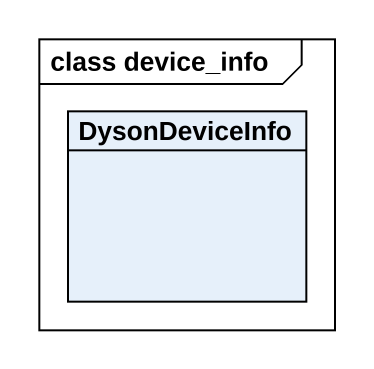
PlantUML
@startuml
mainframe class device_info
hide circle
hide empty members
class DysonDeviceInfo
@enduml
